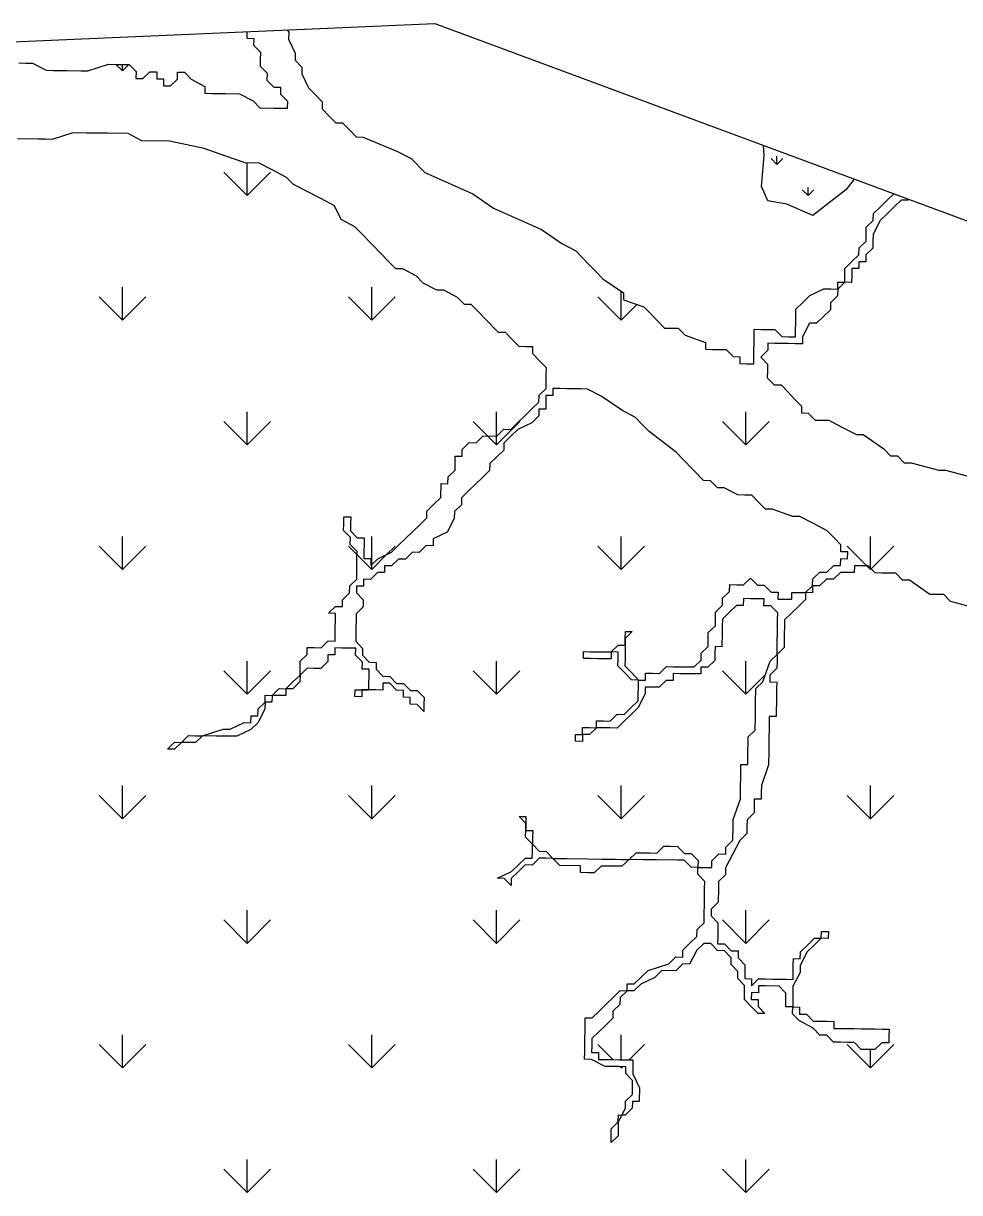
# Model space of a CAD drawing. Header units: metres. Extents: x 266585 to 279238, y 2117616 to 2127268.
# Drawn here: x 268345 to 268884, y 2126453 to 2127127 of the extents above; entities that cross this region are included whole.
import ezdxf

# ---------------------------------------------------------------- set-up
doc = ezdxf.new("R2010")
doc.units = ezdxf.units.M
doc.layers.add('MANGROOVES', color=112, linetype='Continuous')
doc.layers.add('village', color=3, linetype='Continuous')

msp = doc.modelspace()

# ---------------------------------------------------------------- linework, layer by layer
at = {"layer": 'MANGROOVES'}
for p, q in [((268473.74, 2127117.97), (268473.8, 2127121.95)), ((268473.8, 2127121.95), (268473.8, 2127122.06)), ((268496.9, 2127123.06), (268497.69, 2127121.61)), ((268497.69, 2127121.61), (268497.63, 2127117.62)), ((268477.72, 2127117.91), (268473.74, 2127117.97)), ((268477.67, 2127113.93), (268477.72, 2127117.91)), ((268481.59, 2127109.89), (268477.67, 2127113.93)), ((268497.63, 2127117.62), (268501.49, 2127109.6)), ((268481.47, 2127101.93), (268481.53, 2127105.91)), ((268481.53, 2127105.91), (268481.59, 2127109.89)), ((268501.49, 2127109.6), (268501.44, 2127105.62)), ((268501.44, 2127105.62), (268505.36, 2127101.58)), ((268342.13, 2127103.97), (268346.12, 2127103.91)), ((268346.12, 2127103.91), (268350.1, 2127103.85)), ((268350.1, 2127103.85), (268358, 2127099.75)), ((268358, 2127099.75), (268361.98, 2127099.69)), ((268361.98, 2127099.69), (268369.94, 2127099.58)), ((268369.94, 2127099.58), (268377.91, 2127099.46)), ((268377.91, 2127099.46), (268381.89, 2127099.4)), ((268381.89, 2127099.4), (268393.89, 2127103.21)), ((268393.89, 2127103.21), (268397.87, 2127103.15)), ((268397.87, 2127103.15), (268401.85, 2127103.09)), ((268401.85, 2127103.09), (268405.83, 2127103.04)), ((268405.83, 2127103.04), (268409.75, 2127099)), ((268409.75, 2127099), (268409.7, 2127095.01)), ((268413.68, 2127094.96), (268417.72, 2127098.88)), ((268417.72, 2127098.88), (268421.7, 2127098.82)), ((268421.7, 2127098.82), (268421.64, 2127094.84)), ((268485.4, 2127097.89), (268481.47, 2127101.93)), ((268505.36, 2127101.58), (268505.3, 2127097.6)), ((268409.7, 2127095.01), (268413.68, 2127094.96)), ((268421.64, 2127094.84), (268425.62, 2127094.78)), ((268425.62, 2127094.78), (268425.56, 2127090.8)), ((268429.54, 2127090.74), (268433.58, 2127094.66)), ((268433.58, 2127094.66), (268433.64, 2127098.65)), ((268433.64, 2127098.65), (268437.62, 2127098.59)), ((268437.62, 2127098.59), (268441.55, 2127094.55)), ((268441.55, 2127094.55), (268449.45, 2127090.45)), ((268485.34, 2127093.91), (268485.4, 2127097.89)), ((268489.26, 2127089.87), (268485.34, 2127093.91)), ((268505.3, 2127097.6), (268509.17, 2127089.58)), ((268425.56, 2127090.8), (268429.54, 2127090.74)), ((268449.45, 2127090.45), (268449.39, 2127086.47)), ((268449.39, 2127086.47), (268453.37, 2127086.41)), ((268453.37, 2127086.41), (268461.33, 2127086.29)), ((268461.33, 2127086.29), (268469.3, 2127086.18)), ((268469.3, 2127086.18), (268477.2, 2127082.08)), ((268493.24, 2127089.81), (268489.26, 2127089.87)), ((268493.18, 2127085.83), (268493.24, 2127089.81)), ((268497.11, 2127081.79), (268493.18, 2127085.83)), ((268509.17, 2127089.58), (268513.09, 2127085.54)), ((268513.09, 2127085.54), (268517.01, 2127081.5)), ((268477.2, 2127082.08), (268481.12, 2127078.04)), ((268497.05, 2127077.81), (268497.11, 2127081.79)), ((268517.01, 2127081.5), (268516.95, 2127077.52)), ((268481.12, 2127078.04), (268489.09, 2127077.92)), ((268489.09, 2127077.92), (268493.07, 2127077.86)), ((268493.07, 2127077.86), (268497.05, 2127077.81)), ((268516.95, 2127077.52), (268520.88, 2127073.48)), ((268520.88, 2127073.48), (268524.8, 2127069.44)), ((268524.8, 2127069.44), (268528.78, 2127069.38)), ((268528.78, 2127069.38), (268532.7, 2127065.34)), ((268532.7, 2127065.34), (268536.63, 2127061.3)), ((268353.44, 2127059.99), (268341.49, 2127060.17)), ((268357.42, 2127059.93), (268353.44, 2127059.99)), ((268361.4, 2127059.88), (268357.42, 2127059.93)), ((268373.4, 2127063.68), (268361.4, 2127059.88)), ((268381.36, 2127063.57), (268373.4, 2127063.68)), ((268393.31, 2127063.39), (268381.36, 2127063.57)), ((268405.25, 2127063.22), (268393.31, 2127063.39)), ((268413.15, 2127059.12), (268405.25, 2127063.22)), ((268429.08, 2127058.89), (268413.15, 2127059.12)), ((268448.93, 2127054.61), (268429.08, 2127058.89)), ((268536.63, 2127061.3), (268540.61, 2127061.24)), ((268540.61, 2127061.24), (268560.4, 2127052.98)), ((268460.81, 2127050.46), (268448.93, 2127054.61)), ((268560.4, 2127052.98), (268568.3, 2127048.89)), ((268771.6, 2127050.67), (268771.26, 2127056.43)), ((268472.7, 2127046.3), (268460.81, 2127050.46)), ((268480.66, 2127046.19), (268472.7, 2127046.3)), ((268488.56, 2127042.09), (268480.66, 2127046.19)), ((268568.3, 2127048.89), (268576.15, 2127040.81)), ((268770.06, 2127032.78), (268771.6, 2127050.67)), ((268496.47, 2127037.99), (268488.56, 2127042.09)), ((268576.15, 2127040.81), (268603.84, 2127028.45)), ((268500.39, 2127033.95), (268496.47, 2127037.99)), ((268508.29, 2127029.85), (268500.39, 2127033.95)), ((268773.78, 2127024.54), (268770.06, 2127032.78)), ((268823.49, 2127037.03), (268818.69, 2127030.79)), ((268516.2, 2127025.75), (268508.29, 2127029.85)), ((268524.1, 2127021.65), (268516.2, 2127025.75)), ((268603.84, 2127028.45), (268615.67, 2127020.32)), ((268818.69, 2127030.79), (268799.78, 2127015.97)), ((268838.66, 2127021.04), (268842.7, 2127024.96)), ((268842.7, 2127024.96), (268846.38, 2127028.53)), ((268850.67, 2127024.85), (268846.63, 2127020.92)), ((268854.65, 2127024.79), (268850.67, 2127024.85)), ((268854.66, 2127025.46), (268854.65, 2127024.79)), ((268527.96, 2127013.63), (268524.1, 2127021.65)), ((268615.67, 2127020.32), (268643.36, 2127007.96)), ((268784.76, 2127022.58), (268773.78, 2127024.54)), ((268799.78, 2127015.97), (268784.76, 2127022.58)), ((268834.63, 2127017.11), (268838.66, 2127021.04)), ((268846.63, 2127020.92), (268842.59, 2127017)), ((268535.87, 2127009.53), (268527.96, 2127013.63)), ((268830.53, 2127009.21), (268834.57, 2127013.13)), ((268838.55, 2127013.07), (268834.45, 2127005.17)), ((268834.57, 2127013.13), (268834.63, 2127017.11)), ((268842.59, 2127017), (268838.55, 2127013.07)), ((268539.79, 2127005.49), (268535.87, 2127009.53)), ((268551.56, 2126993.38), (268539.79, 2127005.49)), ((268643.36, 2127007.96), (268655.19, 2126999.83)), ((268830.41, 2127001.25), (268830.53, 2127009.21)), ((268834.45, 2127005.17), (268834.39, 2127001.19)), ((268655.19, 2126999.83), (268663.09, 2126995.73)), ((268826.37, 2126997.32), (268830.41, 2127001.25)), ((268834.39, 2127001.19), (268834.33, 2126997.21)), ((268555.48, 2126989.34), (268551.56, 2126993.38)), ((268663.09, 2126995.73), (268667.01, 2126991.69)), ((268667.01, 2126991.69), (268670.93, 2126987.65)), ((268822.27, 2126989.42), (268826.31, 2126993.34)), ((268826.31, 2126993.34), (268826.37, 2126997.32)), ((268830.29, 2126993.28), (268830.24, 2126989.3)), ((268834.33, 2126997.21), (268830.29, 2126993.28)), ((268559.41, 2126985.3), (268555.48, 2126989.34)), ((268563.39, 2126985.24), (268559.41, 2126985.3)), ((268571.29, 2126981.14), (268563.39, 2126985.24)), ((268670.93, 2126987.65), (268674.86, 2126983.61)), ((268818.12, 2126977.53), (268818.24, 2126985.49)), ((268818.24, 2126985.49), (268822.27, 2126989.42)), ((268822.22, 2126985.44), (268822.16, 2126981.45)), ((268826.2, 2126985.38), (268822.22, 2126985.44)), ((268826.26, 2126989.36), (268826.2, 2126985.38)), ((268830.24, 2126989.3), (268826.26, 2126989.36)), ((268575.21, 2126977.1), (268571.29, 2126981.14)), ((268674.86, 2126983.61), (268678.78, 2126979.57)), ((268678.78, 2126979.57), (268690.61, 2126971.43)), ((268814.08, 2126973.61), (268814.14, 2126977.59)), ((268818.12, 2126977.53), (268814.08, 2126973.61)), ((268814.14, 2126977.59), (268818.12, 2126977.53)), ((268822.1, 2126977.47), (268818.12, 2126977.53)), ((268822.16, 2126981.45), (268822.1, 2126977.47)), ((268583.12, 2126973), (268575.21, 2126977.1)), ((268587.1, 2126972.94), (268583.12, 2126973)), ((268595, 2126968.84), (268587.1, 2126972.94)), ((268690.61, 2126971.43), (268690.55, 2126967.45)), ((268798.1, 2126969.86), (268806.12, 2126973.72)), ((268806.12, 2126973.72), (268810.1, 2126973.66)), ((268810.1, 2126973.66), (268814.08, 2126973.61)), ((268814.08, 2126973.61), (268814.02, 2126969.63)), ((268598.93, 2126964.8), (268595, 2126968.84)), ((268602.91, 2126964.75), (268598.93, 2126964.8)), ((268606.83, 2126960.71), (268602.91, 2126964.75)), ((268690.55, 2126967.45), (268702.43, 2126963.29)), ((268790.02, 2126962.01), (268794.06, 2126965.93)), ((268794.06, 2126965.93), (268798.1, 2126969.86)), ((268809.98, 2126965.7), (268809.92, 2126961.72)), ((268814.02, 2126969.63), (268809.98, 2126965.7)), ((268610.75, 2126956.67), (268606.83, 2126960.71)), ((268702.43, 2126963.29), (268706.36, 2126959.25)), ((268706.36, 2126959.25), (268710.28, 2126955.21)), ((268789.9, 2126954.05), (268789.96, 2126958.03)), ((268789.96, 2126958.03), (268790.02, 2126962.01)), ((268805.88, 2126957.8), (268801.85, 2126953.87)), ((268809.92, 2126961.72), (268805.88, 2126957.8)), ((268618.6, 2126948.59), (268610.75, 2126956.67)), ((268710.28, 2126955.21), (268714.2, 2126951.17)), ((268714.2, 2126951.17), (268722.17, 2126951.06)), ((268722.17, 2126951.06), (268726.09, 2126947.02)), ((268789.84, 2126950.07), (268789.9, 2126954.05)), ((268797.86, 2126953.93), (268793.77, 2126946.03)), ((268801.85, 2126953.87), (268797.86, 2126953.93)), ((268622.58, 2126948.53), (268618.6, 2126948.59)), ((268626.5, 2126944.49), (268622.58, 2126948.53)), ((268630.43, 2126940.45), (268626.5, 2126944.49)), ((268726.09, 2126947.02), (268737.97, 2126942.86)), ((268765.84, 2126942.45), (268765.9, 2126946.43)), ((268765.9, 2126946.43), (268765.96, 2126950.41)), ((268765.96, 2126950.41), (268769.94, 2126950.36)), ((268769.94, 2126950.36), (268773.92, 2126950.3)), ((268773.92, 2126950.3), (268777.9, 2126950.24)), ((268777.9, 2126950.24), (268781.82, 2126946.2)), ((268781.82, 2126946.2), (268785.8, 2126946.14)), ((268785.8, 2126946.14), (268789.79, 2126946.08)), ((268789.79, 2126946.08), (268789.84, 2126950.07)), ((268793.77, 2126946.03), (268793.71, 2126942.04)), ((268634.41, 2126940.39), (268630.43, 2126940.45)), ((268638.39, 2126940.33), (268634.41, 2126940.39)), ((268638.33, 2126936.35), (268638.39, 2126940.33)), ((268737.97, 2126942.86), (268737.91, 2126938.88)), ((268737.91, 2126938.88), (268741.9, 2126938.82)), ((268741.9, 2126938.82), (268745.88, 2126938.76)), ((268745.88, 2126938.76), (268749.86, 2126938.7)), ((268749.86, 2126938.7), (268753.78, 2126934.66)), ((268765.72, 2126934.49), (268765.78, 2126938.47)), ((268765.78, 2126938.47), (268765.84, 2126942.45)), ((268773.74, 2126938.35), (268769.71, 2126934.43)), ((268773.8, 2126942.34), (268773.74, 2126938.35)), ((268777.78, 2126942.28), (268773.8, 2126942.34)), ((268785.75, 2126942.16), (268777.78, 2126942.28)), ((268789.73, 2126942.1), (268785.75, 2126942.16)), ((268793.71, 2126942.04), (268789.73, 2126942.1)), ((268642.25, 2126932.31), (268638.33, 2126936.35)), ((268646.18, 2126928.27), (268642.25, 2126932.31)), ((268753.78, 2126934.66), (268757.76, 2126934.6)), ((268757.76, 2126934.6), (268757.7, 2126930.62)), ((268757.7, 2126930.62), (268761.68, 2126930.56)), ((268761.68, 2126930.56), (268765.67, 2126930.51)), ((268765.67, 2126930.51), (268765.72, 2126934.49)), ((268769.71, 2126934.43), (268773.63, 2126930.39)), ((268773.63, 2126930.39), (268773.57, 2126926.41)), ((268646.06, 2126920.31), (268646.12, 2126924.29)), ((268646.12, 2126924.29), (268646.18, 2126928.27)), ((268773.57, 2126926.41), (268773.51, 2126922.43)), ((268646, 2126916.33), (268646.06, 2126920.31)), ((268773.51, 2126922.43), (268777.43, 2126918.39)), ((268777.43, 2126918.39), (268781.42, 2126918.33)), ((268781.42, 2126918.33), (268785.34, 2126914.29)), ((268641.9, 2126908.42), (268641.96, 2126912.4)), ((268641.96, 2126912.4), (268646, 2126916.33)), ((268645.94, 2126912.34), (268645.83, 2126904.38)), ((268649.92, 2126912.29), (268645.94, 2126912.34)), ((268649.98, 2126916.27), (268649.92, 2126912.29)), ((268653.96, 2126916.21), (268649.98, 2126916.27)), ((268657.94, 2126916.15), (268653.96, 2126916.21)), ((268661.92, 2126916.09), (268657.94, 2126916.15)), ((268665.91, 2126916.03), (268661.92, 2126916.09)), ((268669.89, 2126915.98), (268665.91, 2126916.03)), ((268677.79, 2126911.88), (268669.89, 2126915.98)), ((268689.62, 2126903.74), (268677.79, 2126911.88)), ((268785.34, 2126914.29), (268789.26, 2126910.25)), ((268789.26, 2126910.25), (268793.18, 2126906.21)), ((268633.82, 2126900.57), (268637.86, 2126904.5)), ((268637.86, 2126904.5), (268641.9, 2126908.42)), ((268641.84, 2126904.44), (268641.79, 2126900.46)), ((268645.83, 2126904.38), (268641.84, 2126904.44)), ((268697.52, 2126899.64), (268689.62, 2126903.74)), ((268793.18, 2126906.21), (268793.13, 2126902.23)), ((268625.75, 2126892.73), (268629.79, 2126896.65)), ((268629.79, 2126896.65), (268633.82, 2126900.57)), ((268641.79, 2126900.46), (268637.75, 2126896.53)), ((268701.44, 2126895.6), (268697.52, 2126899.64)), ((268793.13, 2126902.23), (268797.11, 2126902.17)), ((268797.11, 2126902.17), (268801.03, 2126898.13)), ((268801.03, 2126898.13), (268808.99, 2126898.01)), ((268808.99, 2126898.01), (268816.9, 2126893.91)), ((268617.73, 2126888.86), (268621.76, 2126892.78)), ((268621.76, 2126892.78), (268625.75, 2126892.73)), ((268629.73, 2126892.67), (268625.69, 2126888.74)), ((268637.75, 2126896.53), (268629.73, 2126892.67)), ((268705.37, 2126891.56), (268701.44, 2126895.6)), ((268721.12, 2126879.38), (268705.37, 2126891.56)), ((268816.9, 2126893.91), (268824.8, 2126889.82)), ((268597.7, 2126881.19), (268601.74, 2126885.11)), ((268601.74, 2126885.11), (268605.72, 2126885.05)), ((268605.72, 2126885.05), (268609.76, 2126888.98)), ((268609.76, 2126888.98), (268617.73, 2126888.86)), ((268621.65, 2126884.82), (268621.59, 2126880.84)), ((268625.69, 2126888.74), (268621.65, 2126884.82)), ((268824.8, 2126889.82), (268828.78, 2126889.76)), ((268828.78, 2126889.76), (268840.61, 2126881.62)), ((268593.61, 2126873.28), (268593.66, 2126877.26)), ((268593.66, 2126877.26), (268597.65, 2126877.21)), ((268597.65, 2126877.21), (268597.7, 2126881.19)), ((268621.59, 2126880.84), (268613.51, 2126872.99)), ((268725.04, 2126875.34), (268721.12, 2126879.38)), ((268840.61, 2126881.62), (268844.53, 2126877.58)), ((268844.53, 2126877.58), (268848.51, 2126877.52)), ((268848.51, 2126877.52), (268852.44, 2126873.48)), ((268593.55, 2126869.3), (268593.61, 2126873.28)), ((268613.51, 2126872.99), (268613.45, 2126869.01)), ((268736.81, 2126863.22), (268725.04, 2126875.34)), ((268852.44, 2126873.48), (268856.42, 2126873.42)), ((268856.42, 2126873.42), (268868.77, 2126870.14)), ((268868.77, 2126870.14), (268872.39, 2126869.21)), ((268589.45, 2126861.4), (268589.51, 2126865.38)), ((268589.51, 2126865.38), (268593.55, 2126869.3)), ((268609.41, 2126865.09), (268605.37, 2126861.16)), ((268613.45, 2126869.01), (268609.41, 2126865.09)), ((268740.79, 2126863.17), (268736.81, 2126863.22)), ((268744.71, 2126859.13), (268740.79, 2126863.17)), ((268872.39, 2126869.21), (268876.26, 2126869.15)), ((268876.26, 2126869.15), (268892.13, 2126864.94)), ((268585.35, 2126853.49), (268585.47, 2126861.45)), ((268585.47, 2126861.45), (268589.45, 2126861.4)), ((268601.34, 2126857.24), (268597.3, 2126853.32)), ((268605.37, 2126861.16), (268601.34, 2126857.24)), ((268748.69, 2126859.07), (268744.71, 2126859.13)), ((268756.6, 2126854.97), (268748.69, 2126859.07)), ((268577.27, 2126845.64), (268581.31, 2126849.57)), ((268581.31, 2126849.57), (268585.35, 2126853.49)), ((268597.3, 2126853.32), (268597.24, 2126849.33)), ((268760.58, 2126854.91), (268756.6, 2126854.97)), ((268764.56, 2126854.85), (268760.58, 2126854.91)), ((268768.48, 2126850.81), (268764.56, 2126854.85)), ((268772.41, 2126846.77), (268768.48, 2126850.81)), ((268577.22, 2126841.66), (268577.27, 2126845.64)), ((268593.2, 2126845.41), (268593.14, 2126841.43)), ((268597.24, 2126849.33), (268593.2, 2126845.41)), ((268776.39, 2126846.72), (268772.41, 2126846.77)), ((268788.27, 2126842.56), (268776.39, 2126846.72)), ((268529.33, 2126834.4), (268529.38, 2126838.38)), ((268529.38, 2126838.38), (268529.44, 2126842.36)), ((268529.44, 2126842.36), (268533.42, 2126842.3)), ((268533.37, 2126838.32), (268533.31, 2126834.34)), ((268533.42, 2126842.3), (268533.37, 2126838.32)), ((268565.1, 2126829.89), (268573.18, 2126837.74)), ((268573.18, 2126837.74), (268577.22, 2126841.66)), ((268593.14, 2126841.43), (268589.04, 2126833.52)), ((268792.25, 2126842.5), (268788.27, 2126842.56)), ((268800.16, 2126838.4), (268792.25, 2126842.5)), ((268808.06, 2126834.3), (268800.16, 2126838.4)), ((268533.25, 2126830.36), (268529.33, 2126834.4)), ((268533.19, 2126826.38), (268533.25, 2126830.36)), ((268533.31, 2126834.34), (268537.23, 2126830.3)), ((268537.23, 2126830.3), (268541.21, 2126830.24)), ((268541.21, 2126830.24), (268541.15, 2126826.26)), ((268561.06, 2126825.97), (268565.1, 2126829.89)), ((268581.02, 2126829.66), (268580.96, 2126825.68)), ((268589.04, 2126833.52), (268581.02, 2126829.66)), ((268811.98, 2126830.26), (268808.06, 2126834.3)), ((268815.91, 2126826.22), (268811.98, 2126830.26)), ((268537.11, 2126822.34), (268533.19, 2126826.38)), ((268541.15, 2126826.26), (268541.09, 2126822.28)), ((268557.02, 2126822.04), (268561.06, 2126825.97)), ((268576.98, 2126825.74), (268572.94, 2126821.81)), ((268580.96, 2126825.68), (268576.98, 2126825.74)), ((268815.85, 2126822.24), (268815.91, 2126826.22)), ((268537, 2126814.37), (268537.06, 2126818.35)), ((268537.06, 2126818.35), (268537.11, 2126822.34)), ((268541.09, 2126822.28), (268541.04, 2126818.3)), ((268541.04, 2126818.3), (268545.02, 2126818.24)), ((268545.02, 2126818.24), (268544.96, 2126814.26)), ((268544.96, 2126814.26), (268549, 2126818.18)), ((268549, 2126818.18), (268557.02, 2126822.04)), ((268560.94, 2126818), (268556.9, 2126814.08)), ((268564.92, 2126817.95), (268560.94, 2126818)), ((268568.96, 2126821.87), (268564.92, 2126817.95)), ((268572.94, 2126821.81), (268568.96, 2126821.87)), ((268815.73, 2126814.28), (268815.79, 2126818.26)), ((268815.79, 2126818.26), (268819.77, 2126818.2)), ((268819.83, 2126822.18), (268815.85, 2126822.24)), ((268819.77, 2126818.2), (268819.83, 2126822.18)), ((268536.88, 2126806.41), (268536.94, 2126810.39)), ((268536.94, 2126810.39), (268537, 2126814.37)), ((268548.88, 2126810.22), (268544.84, 2126806.29)), ((268552.86, 2126810.16), (268548.88, 2126810.22)), ((268552.92, 2126814.14), (268552.86, 2126810.16)), ((268556.9, 2126814.08), (268552.92, 2126814.14)), ((268799.69, 2126806.55), (268803.73, 2126810.47)), ((268803.73, 2126810.47), (268807.71, 2126810.41)), ((268807.71, 2126810.41), (268811.75, 2126814.34)), ((268815.67, 2126810.3), (268811.63, 2126806.37)), ((268811.75, 2126814.34), (268815.73, 2126814.28)), ((268819.65, 2126810.24), (268815.67, 2126810.3)), ((268823.64, 2126810.18), (268819.65, 2126810.24)), ((268823.69, 2126814.16), (268823.64, 2126810.18)), ((268827.68, 2126814.11), (268823.69, 2126814.16)), ((268831.66, 2126814.05), (268827.68, 2126814.11)), ((268835.58, 2126810.01), (268831.66, 2126814.05)), ((268839.56, 2126809.95), (268835.58, 2126810.01)), ((268847.52, 2126809.83), (268839.56, 2126809.95)), ((268851.45, 2126805.79), (268847.52, 2126809.83)), ((268532.78, 2126798.5), (268532.84, 2126802.49)), ((268532.84, 2126802.49), (268536.88, 2126806.41)), ((268536.82, 2126802.43), (268536.76, 2126798.45)), ((268540.8, 2126802.37), (268536.82, 2126802.43)), ((268540.86, 2126806.35), (268540.8, 2126802.37)), ((268544.84, 2126806.29), (268540.86, 2126806.35)), ((268751.8, 2126799.28), (268751.86, 2126803.27)), ((268751.86, 2126803.27), (268755.84, 2126803.21)), ((268755.84, 2126803.21), (268759.82, 2126803.15)), ((268759.82, 2126803.15), (268763.86, 2126807.07)), ((268763.86, 2126807.07), (268767.78, 2126803.03)), ((268767.78, 2126803.03), (268771.77, 2126802.97)), ((268771.77, 2126802.97), (268775.69, 2126798.93)), ((268795.59, 2126798.64), (268799.63, 2126802.57)), ((268799.63, 2126802.57), (268799.57, 2126798.59)), ((268799.63, 2126802.57), (268799.69, 2126806.55)), ((268803.61, 2126802.51), (268799.63, 2126802.57)), ((268807.65, 2126806.43), (268803.61, 2126802.51)), ((268811.63, 2126806.37), (268807.65, 2126806.43)), ((268855.43, 2126805.73), (268851.45, 2126805.79)), ((268867.25, 2126797.6), (268855.43, 2126805.73)), ((268528.74, 2126794.58), (268532.78, 2126798.5)), ((268536.76, 2126798.45), (268540.69, 2126794.41)), ((268747.76, 2126795.36), (268751.8, 2126799.28)), ((268775.69, 2126798.93), (268779.67, 2126798.88)), ((268779.67, 2126798.88), (268779.61, 2126794.89)), ((268787.57, 2126794.78), (268787.63, 2126798.76)), ((268787.63, 2126798.76), (268791.61, 2126798.7)), ((268791.61, 2126798.7), (268795.59, 2126798.64)), ((268795.59, 2126798.64), (268795.54, 2126794.66)), ((268799.57, 2126798.59), (268795.59, 2126798.64)), ((268871.23, 2126797.54), (268867.25, 2126797.6)), ((268875.22, 2126797.48), (268871.23, 2126797.54)), ((268879.14, 2126793.44), (268875.22, 2126797.48)), ((268520.67, 2126786.73), (268524.7, 2126790.66)), ((268524.7, 2126790.66), (268528.69, 2126790.6)), ((268528.69, 2126790.6), (268528.74, 2126794.58)), ((268540.63, 2126790.42), (268536.59, 2126786.5)), ((268540.69, 2126794.41), (268540.63, 2126790.42)), ((268743.66, 2126787.46), (268747.7, 2126791.38)), ((268747.7, 2126791.38), (268747.76, 2126795.36)), ((268755.67, 2126791.26), (268751.63, 2126787.34)), ((268759.65, 2126791.2), (268755.67, 2126791.26)), ((268759.71, 2126795.19), (268759.65, 2126791.2)), ((268763.69, 2126795.13), (268759.71, 2126795.19)), ((268767.67, 2126795.07), (268763.69, 2126795.13)), ((268771.65, 2126795.01), (268767.67, 2126795.07)), ((268771.59, 2126791.03), (268771.65, 2126795.01)), ((268775.57, 2126790.97), (268771.59, 2126791.03)), ((268779.49, 2126786.93), (268775.57, 2126790.97)), ((268779.61, 2126794.89), (268783.59, 2126794.84)), ((268783.59, 2126794.84), (268787.57, 2126794.78)), ((268791.5, 2126790.74), (268787.46, 2126786.82)), ((268795.54, 2126794.66), (268791.5, 2126790.74)), ((268895, 2126789.23), (268879.14, 2126793.44)), ((268524.65, 2126786.67), (268520.67, 2126786.73)), ((268524.53, 2126778.71), (268524.59, 2126782.69)), ((268524.59, 2126782.69), (268524.65, 2126786.67)), ((268536.53, 2126782.52), (268536.47, 2126778.54)), ((268536.59, 2126786.5), (268536.53, 2126782.52)), ((268743.55, 2126779.49), (268743.61, 2126783.47)), ((268743.61, 2126783.47), (268743.66, 2126787.46)), ((268747.59, 2126783.42), (268747.53, 2126779.43)), ((268751.63, 2126787.34), (268747.59, 2126783.42)), ((268779.38, 2126778.97), (268779.44, 2126782.95)), ((268779.44, 2126782.95), (268779.49, 2126786.93)), ((268783.42, 2126782.89), (268783.36, 2126778.91)), ((268787.46, 2126786.82), (268783.42, 2126782.89)), ((268524.47, 2126774.73), (268524.53, 2126778.71)), ((268536.47, 2126778.54), (268536.42, 2126774.56)), ((268691.68, 2126772.29), (268691.74, 2126776.27)), ((268695.72, 2126776.21), (268691.68, 2126772.29)), ((268691.74, 2126776.27), (268695.72, 2126776.21)), ((268739.45, 2126771.59), (268739.51, 2126775.57)), ((268739.51, 2126775.57), (268743.55, 2126779.49)), ((268747.47, 2126775.45), (268747.35, 2126767.49)), ((268747.53, 2126779.43), (268747.47, 2126775.45)), ((268779.32, 2126774.99), (268779.38, 2126778.97)), ((268783.36, 2126778.91), (268783.3, 2126774.93)), ((268516.39, 2126766.88), (268520.43, 2126770.81)), ((268520.43, 2126770.81), (268524.41, 2126770.75)), ((268524.41, 2126770.75), (268524.47, 2126774.73)), ((268536.42, 2126774.56), (268536.36, 2126770.57)), ((268536.36, 2126770.57), (268540.28, 2126766.53)), ((268691.62, 2126768.3), (268691.68, 2126772.29)), ((268691.68, 2126772.29), (268691.62, 2126768.3)), ((268739.39, 2126767.6), (268739.45, 2126771.59)), ((268779.2, 2126767.02), (268779.26, 2126771)), ((268779.26, 2126771), (268779.32, 2126774.99)), ((268783.24, 2126770.95), (268783.18, 2126766.96)), ((268783.3, 2126774.93), (268783.24, 2126770.95)), ((268504.33, 2126759.09), (268508.37, 2126763.02)), ((268508.37, 2126763.02), (268508.43, 2126767)), ((268508.43, 2126767), (268512.41, 2126766.94)), ((268512.41, 2126766.94), (268516.39, 2126766.88)), ((268520.32, 2126762.84), (268520.26, 2126758.86)), ((268524.3, 2126762.78), (268520.32, 2126762.84)), ((268524.36, 2126766.77), (268524.3, 2126762.78)), ((268528.34, 2126766.71), (268524.36, 2126766.77)), ((268532.32, 2126766.65), (268528.34, 2126766.71)), ((268536.3, 2126766.59), (268532.32, 2126766.65)), ((268536.24, 2126762.61), (268536.3, 2126766.59)), ((268540.16, 2126758.57), (268536.24, 2126762.61)), ((268540.28, 2126766.53), (268540.22, 2126762.55)), ((268540.22, 2126762.55), (268544.14, 2126758.51)), ((268667.62, 2126760.69), (268667.67, 2126764.67)), ((268667.67, 2126764.67), (268671.66, 2126764.61)), ((268671.66, 2126764.61), (268675.64, 2126764.55)), ((268675.64, 2126764.55), (268679.62, 2126764.5)), ((268679.62, 2126764.5), (268683.6, 2126764.44)), ((268683.6, 2126764.44), (268683.54, 2126760.46)), ((268683.6, 2126764.44), (268687.64, 2126768.36)), ((268687.58, 2126764.38), (268683.6, 2126764.44)), ((268687.52, 2126760.4), (268687.58, 2126764.38)), ((268687.64, 2126768.36), (268691.62, 2126768.3)), ((268691.56, 2126764.32), (268691.5, 2126760.34)), ((268691.62, 2126768.3), (268691.56, 2126764.32)), ((268735.3, 2126759.7), (268735.35, 2126763.68)), ((268735.35, 2126763.68), (268739.39, 2126767.6)), ((268743.32, 2126763.56), (268743.26, 2126759.58)), ((268743.37, 2126767.55), (268743.32, 2126763.56)), ((268747.35, 2126767.49), (268743.37, 2126767.55)), ((268775.11, 2126759.12), (268779.15, 2126763.04)), ((268779.15, 2126763.04), (268779.09, 2126759.06)), ((268779.15, 2126763.04), (268779.2, 2126767.02)), ((268783.18, 2126766.96), (268779.15, 2126763.04)), ((268504.22, 2126751.13), (268504.28, 2126755.11)), ((268504.28, 2126755.11), (268504.33, 2126759.09)), ((268520.26, 2126758.86), (268516.22, 2126754.94)), ((268540.11, 2126754.59), (268540.16, 2126758.57)), ((268544.14, 2126758.51), (268548.13, 2126758.45)), ((268548.13, 2126758.45), (268548.07, 2126754.47)), ((268671.6, 2126760.63), (268667.62, 2126760.69)), ((268675.58, 2126760.57), (268671.6, 2126760.63)), ((268679.56, 2126760.51), (268675.58, 2126760.57)), ((268683.54, 2126760.46), (268679.56, 2126760.51)), ((268687.46, 2126756.42), (268687.52, 2126760.4)), ((268691.39, 2126752.38), (268687.46, 2126756.42)), ((268691.5, 2126760.34), (268691.45, 2126756.36)), ((268691.45, 2126756.36), (268695.37, 2126752.32)), ((268711.29, 2126752.09), (268715.33, 2126756.01)), ((268715.33, 2126756.01), (268719.31, 2126755.95)), ((268719.31, 2126755.95), (268723.29, 2126755.89)), ((268723.29, 2126755.89), (268727.27, 2126755.83)), ((268727.27, 2126755.83), (268731.26, 2126755.78)), ((268731.26, 2126755.78), (268735.3, 2126759.7)), ((268735.24, 2126755.72), (268735.18, 2126751.74)), ((268739.22, 2126755.66), (268735.24, 2126755.72)), ((268743.26, 2126759.58), (268739.22, 2126755.66)), ((268770.95, 2126747.23), (268775.11, 2126759.12)), ((268779.03, 2126755.08), (268774.99, 2126751.15)), ((268779.09, 2126759.06), (268779.03, 2126755.08)), ((268500.18, 2126747.21), (268504.22, 2126751.13)), ((268504.22, 2126751.13), (268504.16, 2126747.15)), ((268508.26, 2126755.05), (268504.22, 2126751.13)), ((268512.24, 2126755), (268508.26, 2126755.05)), ((268516.22, 2126754.94), (268512.24, 2126755)), ((268544.09, 2126754.53), (268540.11, 2126754.59)), ((268543.97, 2126746.57), (268544.03, 2126750.55)), ((268544.03, 2126750.55), (268544.09, 2126754.53)), ((268548.07, 2126754.47), (268551.99, 2126750.43)), ((268551.99, 2126750.43), (268555.97, 2126750.37)), ((268555.97, 2126750.37), (268559.89, 2126746.33)), ((268695.31, 2126748.34), (268691.39, 2126752.38)), ((268699.29, 2126748.28), (268695.31, 2126748.34)), ((268695.37, 2126752.32), (268699.29, 2126748.28)), ((268703.27, 2126748.22), (268703.33, 2126752.2)), ((268703.33, 2126752.2), (268707.31, 2126752.14)), ((268707.31, 2126752.14), (268711.29, 2126752.09)), ((268719.25, 2126751.97), (268719.2, 2126747.99)), ((268723.24, 2126751.91), (268719.25, 2126751.97)), ((268727.22, 2126751.85), (268723.24, 2126751.91)), ((268731.2, 2126751.79), (268727.22, 2126751.85)), ((268735.18, 2126751.74), (268731.2, 2126751.79)), ((268774.99, 2126751.15), (268774.93, 2126747.17)), ((268488.12, 2126739.42), (268492.16, 2126743.34)), ((268492.16, 2126743.34), (268496.14, 2126743.28)), ((268496.14, 2126743.28), (268496.08, 2126739.3)), ((268496.14, 2126743.28), (268500.18, 2126747.21)), ((268500.12, 2126743.23), (268496.14, 2126743.28)), ((268504.16, 2126747.15), (268500.12, 2126743.23)), ((268535.89, 2126738.72), (268535.95, 2126742.7)), ((268535.95, 2126742.7), (268539.93, 2126742.64)), ((268539.93, 2126742.64), (268539.87, 2126738.66)), ((268543.91, 2126742.58), (268539.93, 2126742.64)), ((268539.93, 2126742.64), (268543.91, 2126742.58)), ((268543.91, 2126742.58), (268543.97, 2126746.57)), ((268547.89, 2126742.53), (268543.91, 2126742.58)), ((268551.87, 2126742.47), (268547.89, 2126742.53)), ((268551.93, 2126746.45), (268551.87, 2126742.47)), ((268555.91, 2126746.39), (268551.93, 2126746.45)), ((268559.84, 2126742.35), (268555.91, 2126746.39)), ((268563.82, 2126742.29), (268559.84, 2126742.35)), ((268559.89, 2126746.33), (268563.88, 2126746.28)), ((268563.76, 2126738.31), (268563.82, 2126742.29)), ((268563.88, 2126746.28), (268567.8, 2126742.24)), ((268567.8, 2126742.24), (268571.78, 2126742.18)), ((268571.78, 2126742.18), (268575.7, 2126738.14)), ((268699.17, 2126740.31), (268699.23, 2126744.3)), ((268699.23, 2126744.3), (268699.29, 2126748.28)), ((268699.29, 2126748.28), (268703.27, 2126748.22)), ((268703.21, 2126744.24), (268703.16, 2126740.26)), ((268707.19, 2126744.18), (268703.21, 2126744.24)), ((268711.18, 2126744.12), (268707.19, 2126744.18)), ((268715.22, 2126748.05), (268711.18, 2126744.12)), ((268719.2, 2126747.99), (268715.22, 2126748.05)), ((268766.79, 2126735.34), (268766.91, 2126743.31)), ((268766.91, 2126743.31), (268770.95, 2126747.23)), ((268774.93, 2126747.17), (268778.91, 2126747.11)), ((268778.85, 2126743.13), (268778.8, 2126739.15)), ((268778.91, 2126747.11), (268778.85, 2126743.13)), ((268480.04, 2126731.57), (268484.08, 2126735.49)), ((268484.08, 2126735.49), (268484.02, 2126731.51)), ((268484.08, 2126735.49), (268484.14, 2126739.48)), ((268488.06, 2126735.44), (268484.08, 2126735.49)), ((268484.14, 2126739.48), (268488.12, 2126739.42)), ((268488.12, 2126739.42), (268488.06, 2126735.44)), ((268492.1, 2126739.36), (268488.12, 2126739.42)), ((268496.08, 2126739.3), (268492.1, 2126739.36)), ((268539.87, 2126738.66), (268535.89, 2126738.72)), ((268567.74, 2126738.25), (268563.76, 2126738.31)), ((268567.68, 2126734.27), (268567.74, 2126738.25)), ((268575.7, 2126738.14), (268575.64, 2126734.16)), ((268695.08, 2126732.41), (268699.12, 2126736.33)), ((268703.16, 2126740.26), (268699.06, 2126732.35)), ((268699.12, 2126736.33), (268699.17, 2126740.31)), ((268766.74, 2126731.36), (268766.79, 2126735.34)), ((268778.74, 2126735.17), (268778.68, 2126731.19)), ((268778.8, 2126739.15), (268778.74, 2126735.17)), ((268484.02, 2126731.51), (268479.92, 2126723.61)), ((268479.98, 2126727.59), (268480.04, 2126731.57)), ((268571.66, 2126734.21), (268567.68, 2126734.27)), ((268575.59, 2126730.17), (268571.66, 2126734.21)), ((268575.64, 2126734.16), (268575.59, 2126730.17)), ((268683.02, 2126724.62), (268687.06, 2126728.54)), ((268687.06, 2126728.54), (268691.04, 2126728.49)), ((268695.02, 2126728.43), (268690.98, 2126724.5)), ((268691.04, 2126728.49), (268695.08, 2126732.41)), ((268699.06, 2126732.35), (268695.02, 2126728.43)), ((268766.68, 2126727.38), (268766.74, 2126731.36)), ((268778.68, 2126731.19), (268778.62, 2126727.21)), ((268463.94, 2126719.86), (268471.96, 2126723.72)), ((268471.96, 2126723.72), (268475.94, 2126723.67)), ((268479.92, 2126723.61), (268475.88, 2126719.68)), ((268475.94, 2126723.67), (268476, 2126727.65)), ((268476, 2126727.65), (268479.98, 2126727.59)), ((268675, 2126720.76), (268675.05, 2126724.74)), ((268675.05, 2126724.74), (268679.04, 2126724.68)), ((268679.04, 2126724.68), (268683.02, 2126724.62)), ((268690.98, 2126724.5), (268686.94, 2126720.58)), ((268766.56, 2126719.42), (268766.68, 2126727.38)), ((268774.58, 2126723.28), (268774.52, 2126719.3)), ((268774.64, 2126727.26), (268774.58, 2126723.28)), ((268778.62, 2126727.21), (268774.64, 2126727.26)), ((268435.96, 2126712.3), (268440, 2126716.23)), ((268440, 2126716.23), (268443.98, 2126716.17)), ((268447.96, 2126716.11), (268443.92, 2126712.19)), ((268443.98, 2126716.17), (268447.96, 2126716.11)), ((268447.96, 2126716.11), (268459.96, 2126719.92)), ((268455.92, 2126715.99), (268447.96, 2126716.11)), ((268459.9, 2126715.93), (268455.92, 2126715.99)), ((268463.88, 2126715.88), (268459.9, 2126715.93)), ((268459.96, 2126719.92), (268463.94, 2126719.86)), ((268467.86, 2126715.82), (268463.88, 2126715.88)), ((268475.88, 2126719.68), (268467.86, 2126715.82)), ((268662.94, 2126712.97), (268663, 2126716.95)), ((268663, 2126716.95), (268666.98, 2126716.89)), ((268666.98, 2126716.89), (268666.92, 2126712.91)), ((268666.98, 2126716.89), (268667.03, 2126720.87)), ((268670.96, 2126716.83), (268666.98, 2126716.89)), ((268667.03, 2126720.87), (268671.02, 2126720.81)), ((268675, 2126720.76), (268670.96, 2126716.83)), ((268671.02, 2126720.81), (268675, 2126720.76)), ((268678.98, 2126720.7), (268675, 2126720.76)), ((268682.96, 2126720.64), (268678.98, 2126720.7)), ((268686.94, 2126720.58), (268682.96, 2126720.64)), ((268762.35, 2126703.55), (268762.52, 2126715.49)), ((268762.52, 2126715.49), (268766.56, 2126719.42)), ((268774.47, 2126715.32), (268774.41, 2126711.34)), ((268774.52, 2126719.3), (268774.47, 2126715.32)), ((268427.94, 2126708.44), (268431.98, 2126712.36)), ((268431.92, 2126708.38), (268427.94, 2126708.44)), ((268435.96, 2126712.3), (268431.92, 2126708.38)), ((268431.98, 2126712.36), (268435.96, 2126712.3)), ((268439.94, 2126712.24), (268435.96, 2126712.3)), ((268443.92, 2126712.19), (268439.94, 2126712.24)), ((268666.92, 2126712.91), (268662.94, 2126712.97)), ((268774.41, 2126711.34), (268774.35, 2126707.36)), ((268762.29, 2126699.57), (268762.35, 2126703.55)), ((268774.35, 2126707.36), (268774.23, 2126699.39)), ((268758.19, 2126691.66), (268758.25, 2126695.64)), ((268758.25, 2126695.64), (268758.31, 2126699.62)), ((268758.31, 2126699.62), (268762.29, 2126699.57)), ((268774.23, 2126699.39), (268770.08, 2126687.5)), ((268758.08, 2126683.7), (268758.13, 2126687.68)), ((268758.13, 2126687.68), (268758.19, 2126691.66)), ((268758.02, 2126679.72), (268758.08, 2126683.7)), ((268770.02, 2126683.52), (268769.96, 2126679.54)), ((268770.08, 2126687.5), (268770.02, 2126683.52)), ((268753.86, 2126667.83), (268758.02, 2126679.72)), ((268765.92, 2126675.62), (268765.86, 2126671.64)), ((268765.98, 2126679.6), (268765.92, 2126675.62)), ((268769.96, 2126679.54), (268765.98, 2126679.6)), ((268634.37, 2126665.59), (268630.45, 2126669.63)), ((268630.45, 2126669.63), (268634.43, 2126669.58)), ((268634.43, 2126669.58), (268634.37, 2126665.59)), ((268753.8, 2126663.85), (268753.86, 2126667.83)), ((268761.82, 2126667.71), (268761.77, 2126663.73)), ((268765.86, 2126671.64), (268761.82, 2126667.71)), ((268634.25, 2126657.63), (268634.31, 2126661.61)), ((268634.31, 2126661.61), (268634.37, 2126665.59)), ((268634.37, 2126665.59), (268634.31, 2126661.61)), ((268634.31, 2126661.61), (268638.29, 2126661.55)), ((268638.29, 2126661.55), (268638.24, 2126657.57)), ((268753.69, 2126655.88), (268753.8, 2126663.85)), ((268761.77, 2126663.73), (268761.71, 2126659.75)), ((268638.18, 2126653.59), (268634.25, 2126657.63)), ((268638.24, 2126657.57), (268638.18, 2126653.59)), ((268757.67, 2126655.83), (268749.47, 2126640.02)), ((268749.65, 2126651.96), (268753.69, 2126655.88)), ((268761.71, 2126659.75), (268757.67, 2126655.83)), ((268638.06, 2126645.63), (268638.12, 2126649.61)), ((268638.12, 2126649.61), (268638.18, 2126653.59)), ((268638.18, 2126653.59), (268642.1, 2126649.55)), ((268642.1, 2126649.55), (268646.08, 2126649.49)), ((268646.08, 2126649.49), (268650, 2126645.45)), ((268693.8, 2126644.81), (268697.84, 2126648.74)), ((268697.84, 2126648.74), (268701.82, 2126648.68)), ((268701.82, 2126648.68), (268705.8, 2126648.62)), ((268705.8, 2126648.62), (268709.78, 2126648.56)), ((268709.78, 2126648.56), (268713.82, 2126652.48)), ((268713.82, 2126652.48), (268717.8, 2126652.43)), ((268717.8, 2126652.43), (268721.78, 2126652.37)), ((268721.78, 2126652.37), (268725.7, 2126648.33)), ((268725.7, 2126648.33), (268729.68, 2126648.27)), ((268729.68, 2126648.27), (268733.61, 2126644.23)), ((268741.57, 2126644.11), (268745.61, 2126648.04)), ((268745.61, 2126648.04), (268749.59, 2126647.98)), ((268749.59, 2126647.98), (268749.65, 2126651.96)), ((268626, 2126637.84), (268630.04, 2126641.76)), ((268634.02, 2126641.7), (268629.98, 2126637.78)), ((268630.04, 2126641.76), (268634.08, 2126645.68)), ((268638, 2126641.64), (268634.02, 2126641.7)), ((268634.08, 2126645.68), (268638.06, 2126645.63)), ((268642.04, 2126645.57), (268638, 2126641.64)), ((268646.02, 2126645.51), (268642.04, 2126645.57)), ((268650, 2126645.45), (268646.02, 2126645.51)), ((268653.93, 2126641.41), (268650, 2126645.45)), ((268650, 2126645.45), (268653.99, 2126645.39)), ((268665.87, 2126641.24), (268653.93, 2126641.41)), ((268653.99, 2126645.39), (268657.97, 2126645.34)), ((268657.97, 2126645.34), (268669.91, 2126645.16)), ((268665.81, 2126637.26), (268665.87, 2126641.24)), ((268669.91, 2126645.16), (268677.87, 2126645.04)), ((268677.81, 2126641.06), (268673.77, 2126637.14)), ((268681.79, 2126641), (268677.81, 2126641.06)), ((268677.87, 2126645.04), (268685.83, 2126644.93)), ((268685.78, 2126640.95), (268681.79, 2126641)), ((268689.76, 2126640.89), (268685.78, 2126640.95)), ((268685.83, 2126644.93), (268689.82, 2126644.87)), ((268693.8, 2126644.81), (268689.76, 2126640.89)), ((268689.82, 2126644.87), (268693.8, 2126644.81)), ((268701.76, 2126644.7), (268693.8, 2126644.81)), ((268705.74, 2126644.64), (268701.76, 2126644.7)), ((268709.72, 2126644.58), (268705.74, 2126644.64)), ((268721.66, 2126644.4), (268709.72, 2126644.58)), ((268725.64, 2126644.35), (268721.66, 2126644.4)), ((268729.57, 2126640.31), (268725.64, 2126644.35)), ((268733.61, 2126644.23), (268733.55, 2126640.25)), ((268741.51, 2126640.13), (268741.57, 2126644.11)), ((268617.98, 2126633.97), (268626, 2126637.84)), ((268621.96, 2126633.91), (268617.98, 2126633.97)), ((268625.88, 2126629.87), (268621.96, 2126633.91)), ((268625.94, 2126633.86), (268625.88, 2126629.87)), ((268629.98, 2126637.78), (268625.94, 2126633.86)), ((268669.79, 2126637.2), (268665.81, 2126637.26)), ((268673.77, 2126637.14), (268669.79, 2126637.2)), ((268733.55, 2126640.25), (268729.57, 2126640.31)), ((268733.49, 2126636.27), (268733.55, 2126640.25)), ((268737.41, 2126632.23), (268733.49, 2126636.27)), ((268733.55, 2126640.25), (268737.53, 2126640.19)), ((268737.53, 2126640.19), (268741.51, 2126640.13)), ((268749.42, 2126636.03), (268745.38, 2126632.11)), ((268749.47, 2126640.02), (268749.42, 2126636.03)), ((268737.24, 2126620.28), (268737.36, 2126628.24)), ((268737.36, 2126628.24), (268737.41, 2126632.23)), ((268745.32, 2126628.13), (268745.2, 2126620.16)), ((268745.38, 2126632.11), (268745.32, 2126628.13)), ((268737.12, 2126612.32), (268737.24, 2126620.28)), ((268741.16, 2126616.24), (268741.1, 2126612.26)), ((268745.2, 2126620.16), (268741.16, 2126616.24)), ((268733.02, 2126604.41), (268737.06, 2126608.34)), ((268737.06, 2126608.34), (268737.12, 2126612.32)), ((268741.1, 2126612.26), (268745.03, 2126608.22)), ((268745.03, 2126608.22), (268744.97, 2126604.24)), ((268728.93, 2126596.51), (268732.97, 2126600.43)), ((268732.97, 2126600.43), (268733.02, 2126604.41)), ((268744.91, 2126600.26), (268744.85, 2126596.27)), ((268744.97, 2126604.24), (268744.91, 2126600.26)), ((268804.63, 2126599.38), (268804.68, 2126603.36)), ((268804.68, 2126603.36), (268808.67, 2126603.31)), ((268808.67, 2126603.31), (268808.61, 2126599.32)), ((268724.89, 2126592.58), (268728.93, 2126596.51)), ((268736.89, 2126596.39), (268732.85, 2126592.47)), ((268740.87, 2126596.33), (268736.89, 2126596.39)), ((268744.79, 2126592.29), (268740.87, 2126596.33)), ((268744.85, 2126596.27), (268748.83, 2126596.22)), ((268748.83, 2126596.22), (268752.76, 2126592.18)), ((268792.57, 2126591.59), (268796.61, 2126595.52)), ((268800.59, 2126595.46), (268796.55, 2126591.54)), ((268796.61, 2126595.52), (268800.65, 2126599.44)), ((268804.63, 2126599.38), (268800.59, 2126595.46)), ((268800.65, 2126599.44), (268804.63, 2126599.38)), ((268808.61, 2126599.32), (268804.63, 2126599.38)), ((268716.81, 2126584.74), (268720.85, 2126588.66)), ((268720.85, 2126588.66), (268724.83, 2126588.6)), ((268724.83, 2126588.6), (268724.89, 2126592.58)), ((268732.85, 2126592.47), (268728.75, 2126584.56)), ((268748.77, 2126592.23), (268744.79, 2126592.29)), ((268752.7, 2126588.19), (268748.77, 2126592.23)), ((268752.64, 2126584.21), (268752.7, 2126588.19)), ((268752.76, 2126592.18), (268756.74, 2126592.12)), ((268756.74, 2126592.12), (268756.68, 2126588.14)), ((268756.68, 2126588.14), (268760.6, 2126584.1)), ((268788.47, 2126583.69), (268788.53, 2126587.67)), ((268788.53, 2126587.67), (268792.51, 2126587.61)), ((268796.55, 2126591.54), (268792.45, 2126583.63)), ((268792.51, 2126587.61), (268792.57, 2126591.59)), ((268700.77, 2126577.01), (268704.81, 2126580.93)), ((268704.81, 2126580.93), (268716.81, 2126584.74)), ((268712.77, 2126580.81), (268708.73, 2126576.89)), ((268720.73, 2126580.7), (268712.77, 2126580.81)), ((268724.77, 2126584.62), (268720.73, 2126580.7)), ((268728.75, 2126584.56), (268724.77, 2126584.62)), ((268756.56, 2126580.17), (268752.64, 2126584.21)), ((268756.5, 2126576.19), (268756.56, 2126580.17)), ((268760.54, 2126580.11), (268760.49, 2126576.13)), ((268760.6, 2126584.1), (268760.54, 2126580.11)), ((268788.41, 2126579.71), (268788.47, 2126583.69)), ((268792.45, 2126583.63), (268792.39, 2126579.65)), ((268692.69, 2126569.16), (268692.75, 2126573.14)), ((268692.75, 2126573.14), (268696.73, 2126573.08)), ((268696.73, 2126573.08), (268700.77, 2126577.01)), ((268708.73, 2126576.89), (268700.71, 2126573.02)), ((268760.43, 2126572.15), (268756.5, 2126576.19)), ((268760.49, 2126576.13), (268764.47, 2126576.07)), ((268764.47, 2126576.07), (268764.41, 2126572.09)), ((268764.41, 2126572.09), (268768.45, 2126576.02)), ((268768.45, 2126576.02), (268772.43, 2126575.96)), ((268772.43, 2126575.96), (268776.41, 2126575.9)), ((268776.41, 2126575.9), (268780.39, 2126575.84)), ((268780.39, 2126575.84), (268784.37, 2126575.78)), ((268784.37, 2126575.78), (268788.35, 2126575.73)), ((268792.39, 2126579.65), (268788.29, 2126571.74)), ((268788.35, 2126575.73), (268788.41, 2126579.71)), ((268684.67, 2126565.29), (268688.71, 2126569.22)), ((268692.69, 2126569.16), (268688.65, 2126565.24)), ((268688.71, 2126569.22), (268692.69, 2126569.16)), ((268696.67, 2126569.1), (268692.69, 2126569.16)), ((268700.71, 2126573.02), (268696.67, 2126569.1)), ((268760.31, 2126564.19), (268760.37, 2126568.17)), ((268760.37, 2126568.17), (268760.43, 2126572.15)), ((268764.35, 2126568.11), (268764.29, 2126564.13)), ((268768.33, 2126568.05), (268764.35, 2126568.11)), ((268768.39, 2126572.03), (268768.33, 2126568.05)), ((268772.37, 2126571.98), (268768.39, 2126572.03)), ((268780.33, 2126571.86), (268772.37, 2126571.98)), ((268784.26, 2126567.82), (268780.33, 2126571.86)), ((268784.2, 2126563.84), (268784.26, 2126567.82)), ((268788.24, 2126567.76), (268788.18, 2126563.78)), ((268788.29, 2126571.74), (268788.24, 2126567.76)), ((268676.59, 2126557.45), (268680.63, 2126561.37)), ((268680.63, 2126561.37), (268684.67, 2126565.29)), ((268688.59, 2126561.25), (268684.55, 2126557.33)), ((268688.65, 2126565.24), (268688.59, 2126561.25)), ((268764.23, 2126560.15), (268760.31, 2126564.19)), ((268768.16, 2126556.11), (268764.23, 2126560.15)), ((268764.29, 2126564.13), (268768.27, 2126564.07)), ((268768.27, 2126564.07), (268768.21, 2126560.09)), ((268768.21, 2126560.09), (268772.14, 2126556.05)), ((268784.14, 2126559.86), (268784.2, 2126563.84)), ((268788.12, 2126559.8), (268784.14, 2126559.86)), ((268788.06, 2126555.82), (268788.12, 2126559.8)), ((268788.18, 2126563.78), (268788.12, 2126559.8)), ((268788.12, 2126559.8), (268792.1, 2126559.74)), ((268792.1, 2126559.74), (268792.04, 2126555.76)), ((268668.51, 2126549.6), (268668.57, 2126553.58)), ((268668.57, 2126553.58), (268672.55, 2126553.52)), ((268672.55, 2126553.52), (268676.59, 2126557.45)), ((268684.5, 2126553.35), (268680.46, 2126549.42)), ((268684.55, 2126557.33), (268684.5, 2126553.35)), ((268772.14, 2126556.05), (268768.16, 2126556.11)), ((268791.98, 2126551.78), (268788.06, 2126555.82)), ((268792.04, 2126555.76), (268796.02, 2126555.7)), ((268796.02, 2126555.7), (268799.95, 2126551.66)), ((268668.45, 2126545.62), (268668.51, 2126549.6)), ((268680.46, 2126549.42), (268676.42, 2126545.5)), ((268799.89, 2126547.68), (268791.98, 2126551.78)), ((268803.81, 2126543.64), (268799.89, 2126547.68)), ((268799.95, 2126551.66), (268803.93, 2126551.6)), ((268803.93, 2126551.6), (268807.91, 2126551.54)), ((268807.91, 2126551.54), (268811.89, 2126551.49)), ((268811.89, 2126551.49), (268811.83, 2126547.5)), ((268811.83, 2126547.5), (268815.81, 2126547.45)), ((268815.81, 2126547.45), (268819.79, 2126547.39)), ((268819.79, 2126547.39), (268823.78, 2126547.33)), ((268823.78, 2126547.33), (268827.76, 2126547.27)), ((268827.76, 2126547.27), (268831.74, 2126547.21)), ((268831.74, 2126547.21), (268835.72, 2126547.16)), ((268835.72, 2126547.16), (268839.7, 2126547.1)), ((268839.7, 2126547.1), (268843.68, 2126547.04)), ((268843.68, 2126547.04), (268843.62, 2126543.06)), ((268668.34, 2126537.65), (268668.4, 2126541.64)), ((268668.4, 2126541.64), (268668.45, 2126545.62)), ((268672.38, 2126541.58), (268672.32, 2126537.6)), ((268676.42, 2126545.5), (268672.38, 2126541.58)), ((268807.79, 2126543.58), (268803.81, 2126543.64)), ((268811.72, 2126539.54), (268807.79, 2126543.58)), ((268815.7, 2126539.48), (268811.72, 2126539.54)), ((268819.68, 2126539.42), (268815.7, 2126539.48)), ((268823.66, 2126539.37), (268819.68, 2126539.42)), ((268843.62, 2126543.06), (268843.56, 2126539.08)), ((268668.22, 2126529.69), (268668.28, 2126533.67)), ((268668.28, 2126533.67), (268668.34, 2126537.65)), ((268672.32, 2126537.6), (268672.26, 2126533.61)), ((268672.26, 2126533.61), (268676.24, 2126533.56)), ((268676.24, 2126533.56), (268676.18, 2126529.57)), ((268827.58, 2126535.33), (268823.66, 2126539.37)), ((268831.56, 2126535.27), (268827.58, 2126535.33)), ((268835.54, 2126535.21), (268831.56, 2126535.27)), ((268839.58, 2126539.13), (268835.54, 2126535.21)), ((268843.56, 2126539.08), (268839.58, 2126539.13)), ((268672.2, 2126529.63), (268668.22, 2126529.69)), ((268680.11, 2126525.53), (268672.2, 2126529.63)), ((268676.18, 2126529.57), (268680.16, 2126529.52)), ((268680.16, 2126529.52), (268684.15, 2126529.46)), ((268684.15, 2126529.46), (268688.13, 2126529.4)), ((268688.13, 2126529.4), (268692.11, 2126529.34)), ((268692.11, 2126529.34), (268696.09, 2126529.28)), ((268696.09, 2126529.28), (268696.03, 2126525.3)), ((268688.07, 2126525.42), (268680.11, 2126525.53)), ((268692.05, 2126525.36), (268688.07, 2126525.42)), ((268691.99, 2126521.38), (268692.05, 2126525.36)), ((268695.91, 2126517.34), (268691.99, 2126521.38)), ((268696.03, 2126525.3), (268695.97, 2126521.32)), ((268695.97, 2126521.32), (268699.84, 2126513.3)), ((268695.8, 2126509.37), (268695.86, 2126513.36)), ((268695.86, 2126513.36), (268695.91, 2126517.34)), ((268699.84, 2126513.3), (268699.72, 2126505.34)), ((268691.76, 2126505.45), (268695.8, 2126509.37)), ((268689.65, 2126497.52), (268691.7, 2126501.47)), ((268695.68, 2126501.41), (268691.64, 2126497.49)), ((268691.7, 2126501.47), (268691.76, 2126505.45)), ((268695.74, 2126505.39), (268695.68, 2126501.41)), ((268699.72, 2126505.34), (268695.74, 2126505.39)), ((268683.56, 2126489.64), (268687.6, 2126493.56)), ((268687.6, 2126493.56), (268687.54, 2126489.58)), ((268687.6, 2126493.56), (268687.66, 2126497.55)), ((268689.65, 2126497.52), (268687.6, 2126493.56)), ((268687.66, 2126497.55), (268689.65, 2126497.52)), ((268691.64, 2126497.49), (268689.65, 2126497.52)), ((268683.45, 2126481.68), (268683.51, 2126485.66)), ((268687.49, 2126485.6), (268683.45, 2126481.68)), ((268683.51, 2126485.66), (268683.56, 2126489.64)), ((268687.54, 2126489.58), (268687.49, 2126485.6))]:
    msp.add_line(p, q, dxfattribs=at)
at = {"layer": 'MANGROOVES', "linetype": 'Continuous'}
for p, q in [((268401.89, 2127099.39), (268398.13, 2127103.15)), ((268401.89, 2127099.39), (268401.89, 2127103.09)), ((268401.89, 2127099.39), (268405.55, 2127103.04)), ((268473.74, 2127046.29), (268473.74, 2127046.59)), ((268473.74, 2127027.54), (268473.74, 2127046.29)), ((268779.07, 2127045.5), (268775.7, 2127048.87)), ((268779.07, 2127045.5), (268779.07, 2127050.27)), ((268779.07, 2127045.5), (268782.43, 2127048.87)), ((268473.74, 2127027.54), (268460.27, 2127041.01)), ((268473.74, 2127027.54), (268487.21, 2127041.01)), ((268797.03, 2127027.54), (268797.03, 2127032.31)), ((268797.03, 2127027.54), (268793.66, 2127030.91)), ((268797.03, 2127027.54), (268800.39, 2127030.91)), ((268401.89, 2126955.7), (268401.89, 2126974.75)), ((268545.58, 2126955.7), (268545.58, 2126974.75)), ((268689.26, 2126955.7), (268689.26, 2126972.35)), ((268401.89, 2126955.7), (268388.42, 2126969.17)), ((268401.89, 2126955.7), (268415.37, 2126969.17)), ((268545.58, 2126955.7), (268532.11, 2126969.17)), ((268545.58, 2126955.7), (268559.05, 2126969.17)), ((268689.26, 2126955.7), (268675.79, 2126969.17)), ((268689.26, 2126955.7), (268698.3, 2126964.74)), ((268473.74, 2126883.86), (268460.27, 2126897.33)), ((268473.74, 2126883.86), (268473.74, 2126902.91)), ((268473.74, 2126883.86), (268487.21, 2126897.33)), ((268612.34, 2126888.94), (268603.95, 2126897.33)), ((268617.42, 2126888.87), (268617.42, 2126902.91)), ((268617.42, 2126883.86), (268630.89, 2126897.33)), ((268761.11, 2126883.86), (268747.63, 2126897.33)), ((268761.11, 2126883.86), (268761.11, 2126902.91)), ((268761.11, 2126883.86), (268774.58, 2126897.33)), ((268617.42, 2126883.86), (268612.34, 2126888.94)), ((268617.42, 2126883.86), (268617.42, 2126888.87)), ((268401.89, 2126812.02), (268401.89, 2126831.07)), ((268545.58, 2126814.86), (268545.58, 2126831.07)), ((268689.26, 2126812.02), (268689.26, 2126831.07)), ((268832.95, 2126812.72), (268832.95, 2126831.07)), ((268401.89, 2126812.02), (268388.42, 2126825.49)), ((268401.89, 2126812.02), (268415.37, 2126825.49)), ((268537.09, 2126820.51), (268532.11, 2126825.49)), ((268554.29, 2126820.73), (268559.05, 2126825.49)), ((268689.26, 2126812.02), (268675.79, 2126825.49)), ((268689.26, 2126812.02), (268702.73, 2126825.49)), ((268830.91, 2126814.06), (268819.48, 2126825.49)), ((268833.29, 2126812.36), (268846.42, 2126825.49)), ((268545.58, 2126812.02), (268537.09, 2126820.51)), ((268545.58, 2126812.02), (268554.29, 2126820.73)), ((268545.58, 2126812.02), (268545.58, 2126814.86)), ((268832.95, 2126812.02), (268830.91, 2126814.06)), ((268832.95, 2126812.02), (268832.95, 2126812.72)), ((268832.95, 2126812.02), (268833.29, 2126812.36)), ((268473.74, 2126740.18), (268473.74, 2126759.23)), ((268617.42, 2126740.18), (268617.42, 2126759.23)), ((268761.11, 2126740.18), (268761.11, 2126759.23)), ((268473.74, 2126740.18), (268460.27, 2126753.65)), ((268473.74, 2126740.18), (268487.21, 2126753.65)), ((268617.42, 2126740.18), (268603.95, 2126753.65)), ((268617.42, 2126740.18), (268630.89, 2126753.65)), ((268761.11, 2126740.18), (268747.63, 2126753.65)), ((268761.11, 2126740.18), (268772.45, 2126751.52)), ((268401.89, 2126668.33), (268388.42, 2126681.8)), ((268401.89, 2126668.33), (268401.89, 2126687.38)), ((268401.89, 2126668.33), (268415.37, 2126681.8)), ((268545.58, 2126668.33), (268532.11, 2126681.8)), ((268545.58, 2126668.33), (268545.58, 2126687.38)), ((268545.58, 2126668.33), (268559.05, 2126681.8)), ((268689.26, 2126668.33), (268675.79, 2126681.8)), ((268689.26, 2126668.33), (268689.26, 2126687.38)), ((268689.26, 2126668.33), (268702.73, 2126681.8)), ((268832.95, 2126668.33), (268819.48, 2126681.8)), ((268832.95, 2126668.33), (268832.95, 2126687.38)), ((268832.95, 2126668.33), (268846.42, 2126681.8)), ((268473.74, 2126596.49), (268473.74, 2126615.54)), ((268617.42, 2126596.49), (268617.42, 2126615.54)), ((268761.11, 2126596.49), (268761.11, 2126615.54)), ((268473.74, 2126596.49), (268460.27, 2126609.96)), ((268473.74, 2126596.49), (268487.21, 2126609.96)), ((268617.42, 2126596.49), (268603.95, 2126609.96)), ((268617.42, 2126596.49), (268630.89, 2126609.96)), ((268761.11, 2126596.49), (268747.63, 2126609.96)), ((268761.11, 2126596.49), (268774.58, 2126609.96)), ((268401.89, 2126524.65), (268401.89, 2126543.7)), ((268545.58, 2126524.65), (268545.58, 2126543.7)), ((268689.26, 2126529.38), (268689.26, 2126543.7)), ((268401.89, 2126524.65), (268388.42, 2126538.12)), ((268401.89, 2126524.65), (268415.37, 2126538.12)), ((268545.58, 2126524.65), (268532.11, 2126538.12)), ((268545.58, 2126524.65), (268559.05, 2126538.12)), ((268684.46, 2126529.45), (268675.79, 2126538.12)), ((268693.93, 2126529.32), (268702.73, 2126538.12)), ((268832.95, 2126524.65), (268819.48, 2126538.12)), ((268832.95, 2126524.65), (268846.42, 2126538.12)), ((268832.95, 2126524.65), (268832.95, 2126535.25)), ((268689.26, 2126524.65), (268688.5, 2126525.41)), ((268689.26, 2126524.65), (268689.26, 2126525.4)), ((268689.26, 2126524.65), (268690, 2126525.39)), ((268473.74, 2126452.81), (268460.27, 2126466.28)), ((268473.74, 2126452.81), (268473.74, 2126471.86)), ((268473.74, 2126452.81), (268487.21, 2126466.28)), ((268617.42, 2126452.81), (268603.95, 2126466.28)), ((268617.42, 2126452.81), (268617.42, 2126471.86)), ((268617.42, 2126452.81), (268630.89, 2126466.28)), ((268761.11, 2126452.81), (268747.63, 2126466.28)), ((268761.11, 2126452.81), (268761.11, 2126471.86)), ((268761.11, 2126452.81), (268774.58, 2126466.28))]:
    msp.add_line(p, q, dxfattribs=at)
at = {"layer": 'village', "color": 3, "true_color": 0x00ff00}
for p, q in [((268257.71, 2127112.66), (268581.93, 2127126.76)), ((268581.93, 2127126.76), (269075.32, 2126943.5))]:
    msp.add_line(p, q, dxfattribs=at)

doc.saveas('drawing.dxf')
